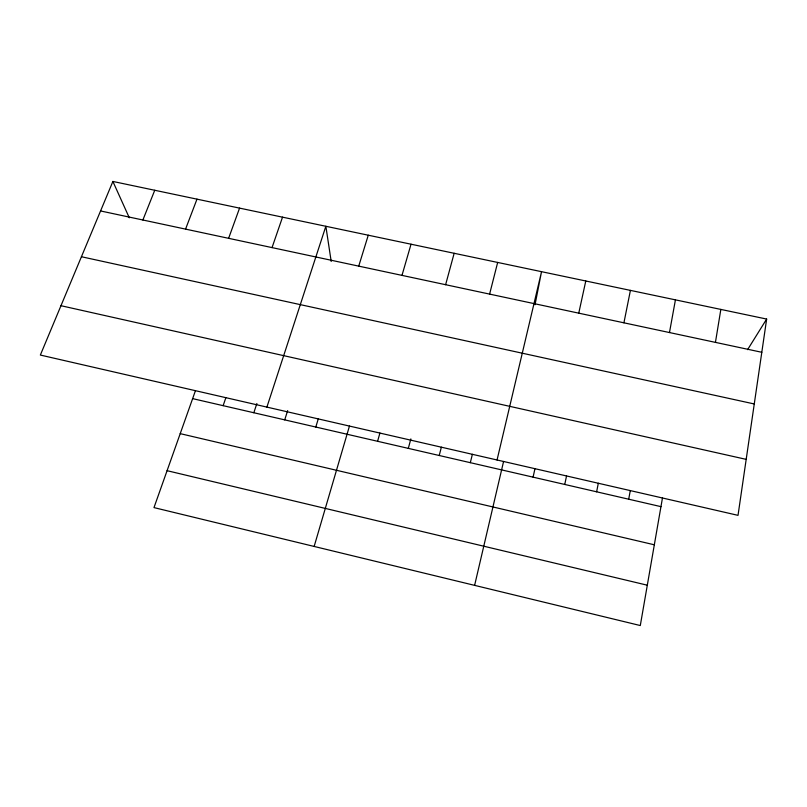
<?xml version="1.0" encoding="UTF-8"?>
<svg xmlns="http://www.w3.org/2000/svg" width="807" height="807" viewBox="0 0 807 807"><rect width="100%" height="100%" fill="white"/><g stroke="black" fill="none" stroke-linecap="round" stroke-linejoin="round"><path stroke-width="1.21" d="M766.65 319.058L738.022 515.35L40.35 355.05L112.889 181.454L766.65 319.058L747.595 349.663M715.436 342.38L720.843 309.414M662.466 497.969L640.294 625.546L153.986 507.603L195.455 390.669M669.477 332.555L675.429 299.861M628.693 499.2L630.297 490.585M535.021 304.743L541.537 271.677L497.051 459.99M596.625 491.806L598.32 483.232M623.922 322.82L630.418 290.379M564.759 484.452L566.544 475.938M578.76 313.166L585.781 280.987M533.084 477.149L534.96 468.675M474.617 585.368L503.578 461.463M470.32 462.673L472.377 454.301M489.607 294.111L497.667 262.436M439.22 455.501L441.368 447.169M408.312 448.379L410.864 438.907M445.615 284.71L454.159 253.287M377.595 441.288L379.915 433.046M401.987 275.379L411.035 244.208M314.145 546.45L349.461 426.056M315.789 427.034L318.281 418.894M358.732 266.139L368.264 235.2M284.72 419.872L287.655 410.612M266.905 407.101L325.857 226.273L331.203 261.478M253.832 412.74L256.868 403.54M223.136 405.669L225.879 397.659M272.04 247.608L282.531 217.154M228.613 238.327L239.568 208.115M185.56 229.117L196.989 199.147M142.879 219.998L154.752 190.26M100.562 210.95L761.808 352.286M81.426 256.737L754.263 403.964M60.969 305.702L746.182 459.365M192.631 398.628L660.953 506.645M180.213 433.641L654.326 544.796M167.079 470.683L647.305 585.206M112.889 181.454L129.302 217.789"/></g></svg>
